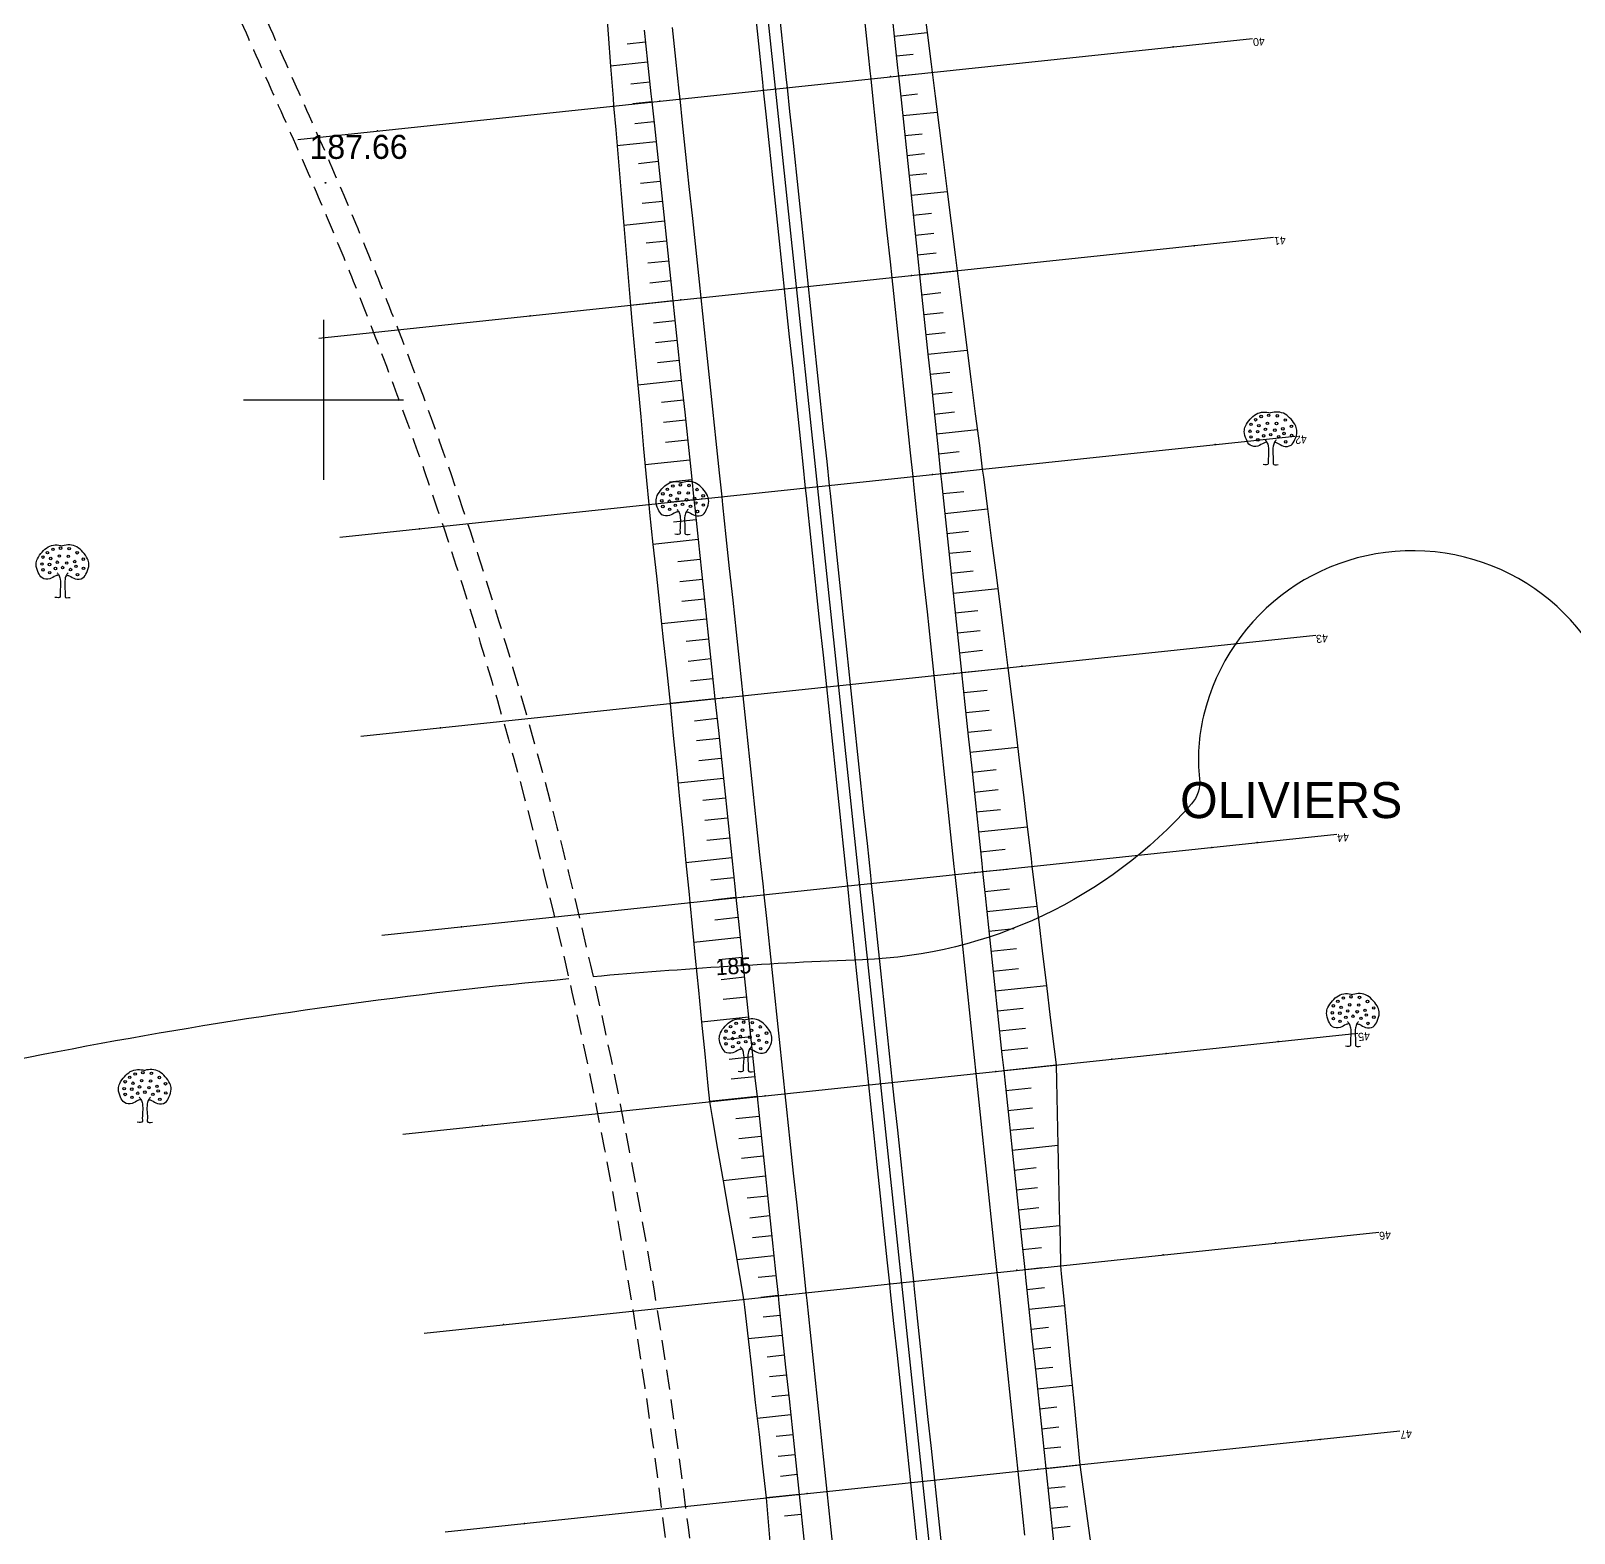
# Model space of a CAD drawing. Extents: x -83928 to -81707, y 15464 to 18601.
# Drawn here: x -83236.6 to -83043.7, y 17458.4 to 17646.1 of the extents above; entities that cross this region are included whole.
import ezdxf
from ezdxf.enums import TextEntityAlignment as Align

# ---------------------------------------------------------------- set-up
doc = ezdxf.new("R2010")
doc.units = 0
doc.header["$MEASUREMENT"] = 0
doc.linetypes.add('INTERROMPU', pattern=[0.75, 0.5, -0.25])
doc.layers.add('ACCE', color=4, linetype='INTERROMPU', lineweight=25)
for name, color, linetype in [('ALT', 7, 'Continuous'), ('ASSIETTE', 3, 'Continuous'), ('AXE_EN_PLAN', 1, 'Continuous'), ('Carroyage 1', 7, 'Continuous'), ('CHAUSSEE_EXT', 5, 'Continuous'), ('CHAUSSEE_INT', 5, 'Continuous'), ('CNiv_1', 1, 'Continuous'), ('CONST', 7, 'Continuous'), ('Cotation CN', 6, 'Continuous'), ('FONDS_DE_FOSSE', 4, 'Continuous'), ('FOSSES', 3, 'Continuous'), ('PLATE-FORME', 6, 'Continuous'), ('POINTS', 3, 'Continuous'), ('POINTS_PROFILS', 1, 'Continuous'), ('PROFILS', 7, 'Continuous'), ('Talus', 5, 'Continuous')]:
    doc.layers.add(name, color=color, linetype=linetype)

# ---------------------------------------------------------------- blocks, each defined once
blk = doc.blocks.new('CotaCNiv')
at = {"invisible_edges": 15}
blk.add_3dface([(-0.5, -0.5), (0.5, -0.5), (0.5, 0.5), (-0.5, 0.5)], dxfattribs=at)
blk.add_3dface([(-0.5, -0.5), (0.5, -0.5), (0.5, 0.5), (-0.5, 0.5)], dxfattribs=at)
blk.add_attdef('ALTCNIV', text='', height=0.4).set_placement((0, 0), align=Align.MIDDLE)

msp = doc.modelspace()

# ---------------------------------------------------------------- linework, layer by layer
at = {"linetype": 'ByBlock', "extrusion": (0.000932032, -0.005533, 0.999984)}
for centre in [(-83084.04, 17596.32, -162.28), (-83083.47, 17596.88, -162.28), (-83083.06, 17596.14, -162.28), (-83082.78, 17597.29, -162.28), (-83081.99, 17596.44, -162.28), (-83081.83, 17597.44, -162.28), (-83080.86, 17596.42, -162.28), (-83080.76, 17597.37, -162.28), (-83079.76, 17596.85, -162.28), (-83084.16, 17595.45, -162.28), (-83084.04, 17594.73, -162.28), (-83083.22, 17595.4, -162.28), (-83083.19, 17594.37, -162.28), (-83082.47, 17594.88, -162.28), (-83082.24, 17595.68, -162.28), (-83081.58, 17595.01, -162.28), (-83081.07, 17595.58, -162.28), (-83080.58, 17594.76, -162.28), (-83080.07, 17595.75, -162.28), (-83079.91, 17595.17, -162.28), (-83078.99, 17596.06, -162.28), (-83078.97, 17594.91, -162.28), (-83079.71, 17594.12, -162.28), (-83156.3, 17588.6, -162.28), (-83155.36, 17588.75, -162.28), (-83154.28, 17588.67, -162.28), (-83157.69, 17586.75, -162.28), (-83157.56, 17587.62, -162.28), (-83156.99, 17588.19, -162.28), (-83156.74, 17586.7, -162.28), (-83156.58, 17587.44, -162.28), (-83155.77, 17586.98, -162.28), (-83155.51, 17587.75, -162.28), (-83154.59, 17586.88, -162.28), (-83154.38, 17587.73, -162.28), (-83153.59, 17587.06, -162.28), (-83153.44, 17586.47, -162.28), (-83153.28, 17588.16, -162.28), (-83152.51, 17587.37, -162.28), (-83157.56, 17586.04, -162.28), (-83156.71, 17585.68, -162.28), (-83156, 17586.19, -162.28), (-83155.1, 17586.32, -162.28), (-83154.1, 17586.06, -162.28), (-83153.23, 17585.42, -162.28), (-83152.49, 17586.22, -162.28), (-83233.78, 17580.69, -162.28), (-83232.83, 17580.84, -162.28), (-83231.76, 17580.77, -162.28), (-83235.16, 17578.85, -162.28), (-83235.03, 17579.72, -162.28), (-83234.47, 17580.28, -162.28), (-83234.21, 17578.8, -162.28), (-83234.06, 17579.54, -162.28), (-83233.24, 17579.08, -162.28), (-83232.98, 17579.85, -162.28), (-83232.06, 17578.98, -162.28), (-83231.86, 17579.82, -162.28), (-83231.06, 17579.16, -162.28), (-83230.76, 17580.26, -162.28), (-83229.99, 17579.46, -162.28), (-83235.03, 17578.13, -162.28), (-83234.19, 17577.77, -162.28), (-83233.47, 17578.29, -162.28), (-83232.57, 17578.41, -162.28), (-83231.58, 17578.16, -162.28), (-83230.91, 17578.57, -162.28), (-83230.71, 17577.52, -162.28), (-83229.96, 17578.31, -162.28), (-83071.55, 17524.77, -162.28), (-83073.75, 17523.64, -162.28), (-83073.19, 17524.2, -162.28), (-83072.78, 17523.46, -162.28), (-83072.5, 17524.61, -162.28), (-83071.96, 17523, -162.28), (-83071.71, 17523.77, -162.28), (-83070.78, 17522.9, -162.28), (-83070.58, 17523.74, -162.28), (-83070.48, 17524.69, -162.28), (-83069.79, 17523.08, -162.28), (-83069.48, 17524.18, -162.28), (-83068.71, 17523.38, -162.28), (-83149.09, 17521.04, -162.28), (-83148.39, 17521.45, -162.28), (-83147.45, 17521.6, -162.28), (-83146.37, 17521.53, -162.28), (-83145.37, 17521.01, -162.28), (-83073.88, 17522.77, -162.28), (-83073.75, 17522.05, -162.28), (-83072.94, 17522.72, -162.28), (-83072.91, 17521.7, -162.28), (-83072.19, 17522.21, -162.28), (-83071.3, 17522.34, -162.28), (-83070.3, 17522.08, -162.28), (-83069.63, 17522.49, -162.28), (-83069.43, 17521.44, -162.28), (-83068.69, 17522.23, -162.28), (-83149.78, 17519.61, -162.28), (-83149.65, 17520.48, -162.28), (-83148.83, 17519.55, -162.28), (-83148.68, 17520.3, -162.28), (-83148.09, 17519.04, -162.28), (-83147.86, 17519.84, -162.28), (-83147.6, 17520.6, -162.28), (-83147.19, 17519.17, -162.28), (-83146.68, 17519.73, -162.28), (-83146.47, 17520.58, -162.28), (-83145.68, 17519.91, -162.28), (-83145.53, 17519.32, -162.28), (-83144.6, 17520.22, -162.28), (-83144.58, 17519.07, -162.28), (-83149.65, 17518.89, -162.28), (-83148.8, 17518.53, -162.28), (-83146.19, 17518.92, -162.28), (-83145.32, 17518.28, -162.28), (-83223.5, 17515.12, -162.28), (-83222.55, 17515.28, -162.28), (-83221.47, 17515.2, -162.28), (-83224.88, 17513.28, -162.28), (-83224.75, 17514.15, -162.28), (-83224.19, 17514.71, -162.28), (-83223.93, 17513.23, -162.28), (-83223.78, 17513.97, -162.28), (-83222.96, 17513.51, -162.28), (-83222.7, 17514.28, -162.28), (-83221.78, 17513.41, -162.28), (-83221.58, 17514.25, -162.28), (-83220.78, 17513.59, -162.28), (-83220.48, 17514.69, -162.28), (-83219.71, 17513.9, -162.28), (-83224.75, 17512.57, -162.28), (-83223.91, 17512.21, -162.28), (-83223.19, 17512.72, -162.28), (-83222.29, 17512.85, -162.28), (-83221.29, 17512.59, -162.28), (-83220.63, 17513, -162.28), (-83220.42, 17511.95, -162.28), (-83219.68, 17512.75, -162.28)]:
    msp.add_circle(centre, 0.156, dxfattribs=at)
at = {"linetype": 'ByBlock'}
for points in [[(-83082.12, 17594.72, 12.51), (-83082.24, 17594.69, 12.51), (-83082.61, 17594.57, 12.51), (-83083.19, 17594.11, 12.51), (-83084.24, 17594.19, 12.51), (-83084.69, 17595.09, 12.51), (-83085, 17595.92, 12.52), (-83084.76, 17596.86, 12.52), (-83084.2, 17597.58, 12.53), (-83083.48, 17598.27, 12.53), (-83082.53, 17598.55, 12.53), (-83081.92, 17598.43, 12.53), (-83081.62, 17598.37, 12.53)], [(-83155.64, 17586.03, 12.53), (-83155.76, 17586, 12.53), (-83156.14, 17585.88, 12.53), (-83156.72, 17585.42, 12.53), (-83157.76, 17585.49, 12.53), (-83158.21, 17586.4, 12.53), (-83158.52, 17587.23, 12.54), (-83158.28, 17588.16, 12.54), (-83157.72, 17588.89, 12.55), (-83157, 17589.58, 12.55), (-83156.05, 17589.86, 12.55), (-83155.44, 17589.74, 12.55), (-83155.14, 17589.68, 12.55)], [(-83233.11, 17578.12, 12.56), (-83233.23, 17578.09, 12.56), (-83233.61, 17577.97, 12.56), (-83234.19, 17577.52, 12.56), (-83235.23, 17577.59, 12.56), (-83235.69, 17578.5, 12.56), (-83235.99, 17579.32, 12.57), (-83235.75, 17580.26, 12.57), (-83235.19, 17580.98, 12.58), (-83234.47, 17581.67, 12.58), (-83233.52, 17581.96, 12.58), (-83232.91, 17581.83, 12.58), (-83232.61, 17581.77, 12.58)], [(-83071.83, 17522.05, 12.1), (-83071.95, 17522.02, 12.1), (-83072.33, 17521.9, 12.1), (-83072.91, 17521.44, 12.09), (-83073.96, 17521.51, 12.1), (-83074.41, 17522.42, 12.1), (-83074.71, 17523.24, 12.11), (-83074.47, 17524.18, 12.11), (-83073.91, 17524.9, 12.11), (-83073.2, 17525.6, 12.12), (-83072.25, 17525.88, 12.12), (-83071.63, 17525.76, 12.12), (-83071.33, 17525.7, 12.12)], [(-83147.73, 17518.88, 12.15), (-83147.85, 17518.85, 12.15), (-83148.23, 17518.73, 12.15), (-83148.81, 17518.27, 12.15), (-83149.85, 17518.35, 12.15), (-83150.3, 17519.25, 12.15), (-83150.61, 17520.08, 12.16), (-83150.37, 17521.02, 12.16), (-83149.81, 17521.74, 12.17), (-83149.09, 17522.43, 12.17), (-83148.14, 17522.71, 12.17), (-83147.53, 17522.59, 12.17), (-83147.23, 17522.53, 12.17)], [(-83222.83, 17512.56, 12.19), (-83222.95, 17512.53, 12.18), (-83223.33, 17512.41, 12.18), (-83223.91, 17511.95, 12.18), (-83224.95, 17512.02, 12.18), (-83225.41, 17512.93, 12.19), (-83225.71, 17513.76, 12.19), (-83225.47, 17514.69, 12.2), (-83224.91, 17515.42, 12.2), (-83224.19, 17516.11, 12.21), (-83223.24, 17516.39, 12.21), (-83222.63, 17516.27, 12.21), (-83222.33, 17516.21, 12.2)]]:
    msp.add_open_spline(points, degree=3, knots=[0.251632, 0.251632, 0.251632, 0.251632, 0.437955, 0.853553, 1.334497, 1.754172, 2.275549, 2.6296, 3.144963, 3.634468, 4.105014, 4.559575, 4.559575, 4.559575, 4.559575], dxfattribs=at)
for points in [[(-83081.12, 17594.72, 12.51), (-83080.99, 17594.69, 12.51), (-83080.62, 17594.57, 12.51), (-83080.04, 17594.11, 12.5), (-83078.99, 17594.19, 12.5), (-83078.54, 17595.09, 12.51), (-83078.24, 17595.92, 12.51), (-83078.47, 17596.86, 12.52), (-83079.04, 17597.58, 12.52), (-83079.75, 17598.27, 12.53), (-83080.7, 17598.55, 12.53), (-83081.32, 17598.43, 12.53), (-83081.62, 17598.37, 12.53)], [(-83154.64, 17586.03, 12.53), (-83154.52, 17586, 12.53), (-83154.14, 17585.88, 12.53), (-83153.56, 17585.42, 12.52), (-83152.51, 17585.49, 12.52), (-83152.06, 17586.4, 12.53), (-83151.76, 17587.23, 12.53), (-83152, 17588.16, 12.54), (-83152.56, 17588.89, 12.54), (-83153.28, 17589.58, 12.55), (-83154.23, 17589.86, 12.55), (-83154.84, 17589.74, 12.55), (-83155.14, 17589.68, 12.55)], [(-83232.11, 17578.12, 12.56), (-83231.99, 17578.09, 12.56), (-83231.61, 17577.97, 12.56), (-83231.03, 17577.52, 12.55), (-83229.99, 17577.59, 12.55), (-83229.54, 17578.5, 12.56), (-83229.23, 17579.32, 12.56), (-83229.47, 17580.26, 12.57), (-83230.03, 17580.98, 12.57), (-83230.75, 17581.67, 12.57), (-83231.7, 17581.96, 12.58), (-83232.31, 17581.83, 12.58), (-83232.61, 17581.77, 12.58)], [(-83070.83, 17522.05, 12.1), (-83070.71, 17522.02, 12.1), (-83070.33, 17521.9, 12.09), (-83069.76, 17521.44, 12.09), (-83068.71, 17521.51, 12.09), (-83068.26, 17522.42, 12.1), (-83067.95, 17523.24, 12.1), (-83068.19, 17524.18, 12.11), (-83068.75, 17524.9, 12.11), (-83069.47, 17525.6, 12.11), (-83070.42, 17525.88, 12.12), (-83071.03, 17525.76, 12.12), (-83071.33, 17525.7, 12.12)], [(-83146.73, 17518.88, 12.15), (-83146.61, 17518.85, 12.15), (-83146.23, 17518.73, 12.15), (-83145.65, 17518.27, 12.14), (-83144.61, 17518.35, 12.14), (-83144.15, 17519.25, 12.15), (-83143.85, 17520.08, 12.15), (-83144.09, 17521.02, 12.16), (-83144.65, 17521.74, 12.16), (-83145.37, 17522.43, 12.17), (-83146.32, 17522.72, 12.17), (-83146.93, 17522.59, 12.17), (-83147.23, 17522.53, 12.17)], [(-83221.83, 17512.56, 12.18), (-83221.71, 17512.53, 12.18), (-83221.33, 17512.41, 12.18), (-83220.75, 17511.95, 12.18), (-83219.71, 17512.02, 12.18), (-83219.26, 17512.93, 12.18), (-83218.95, 17513.76, 12.19), (-83219.19, 17514.69, 12.19), (-83219.75, 17515.42, 12.2), (-83220.47, 17516.11, 12.2), (-83221.42, 17516.39, 12.2), (-83222.03, 17516.27, 12.2), (-83222.33, 17516.21, 12.2)]]:
    msp.add_open_spline(points, degree=3, knots=[0.251632, 0.251632, 0.251632, 0.251632, 0.437955, 0.853553, 1.334497, 1.754172, 2.275549, 2.6296, 3.144963, 3.634468, 4.105014, 4.559575, 4.559575, 4.559575, 4.559575])
for points in [[(-83082.29, 17595, 12.51), (-83082.09, 17594.72, 12.51), (-83081.91, 17594.21, 12.51), (-83081.91, 17592.14, 12.49), (-83081.91, 17592.01, 12.49), (-83082.55, 17591.91, 12.49)], [(-83080.91, 17595, 12.51), (-83081.12, 17594.72, 12.51), (-83081.3, 17594.21, 12.5), (-83081.3, 17592.14, 12.49), (-83081.3, 17592.01, 12.49), (-83080.66, 17591.91, 12.49)], [(-83155.82, 17586.31, 12.53), (-83155.61, 17586.03, 12.53), (-83155.43, 17585.51, 12.53), (-83155.43, 17583.44, 12.51), (-83155.43, 17583.31, 12.51), (-83156.07, 17583.21, 12.51)], [(-83154.43, 17586.31, 12.53), (-83154.64, 17586.03, 12.53), (-83154.82, 17585.51, 12.53), (-83154.82, 17583.44, 12.51), (-83154.82, 17583.31, 12.51), (-83154.18, 17583.21, 12.51)], [(-83233.29, 17578.4, 12.56), (-83233.09, 17578.12, 12.56), (-83232.91, 17577.61, 12.55), (-83232.91, 17575.54, 12.54), (-83232.91, 17575.41, 12.54), (-83233.55, 17575.31, 12.54)], [(-83231.91, 17578.4, 12.56), (-83232.11, 17578.12, 12.56), (-83232.29, 17577.61, 12.55), (-83232.29, 17575.54, 12.54), (-83232.29, 17575.41, 12.54), (-83231.65, 17575.31, 12.54)], [(-83072.01, 17522.33, 12.1), (-83071.81, 17522.05, 12.1), (-83071.63, 17521.53, 12.09), (-83071.63, 17519.46, 12.08), (-83071.63, 17519.33, 12.08), (-83072.27, 17519.23, 12.08)], [(-83070.63, 17522.33, 12.1), (-83070.83, 17522.05, 12.1), (-83071.01, 17521.53, 12.09), (-83071.01, 17519.46, 12.08), (-83071.01, 17519.33, 12.08), (-83070.37, 17519.23, 12.08)], [(-83147.91, 17519.16, 12.15), (-83147.7, 17518.88, 12.15), (-83147.52, 17518.37, 12.15), (-83147.52, 17516.3, 12.14), (-83147.52, 17516.17, 12.13), (-83148.16, 17516.07, 12.13)], [(-83146.52, 17519.16, 12.15), (-83146.73, 17518.88, 12.15), (-83146.91, 17518.37, 12.15), (-83146.91, 17516.3, 12.13), (-83146.91, 17516.17, 12.13), (-83146.27, 17516.07, 12.13)], [(-83223.01, 17512.84, 12.19), (-83222.81, 17512.56, 12.19), (-83222.63, 17512.04, 12.18), (-83222.63, 17509.97, 12.17), (-83222.63, 17509.84, 12.17), (-83223.27, 17509.74, 12.17)], [(-83221.63, 17512.84, 12.19), (-83221.83, 17512.56, 12.18), (-83222.01, 17512.04, 12.18), (-83222.01, 17509.97, 12.17), (-83222.01, 17509.84, 12.17), (-83221.37, 17509.74, 12.17)]]:
    msp.add_spline(points, degree=3, dxfattribs=at)
at = {"layer": 'ACCE', "linetype": 'INTERROMPU', "ltscale": 5}
for points, knots in [([(-83233.9, 17733.51, 206.77), (-83233.53, 17729.41, 206.72), (-83233.17, 17725.3, 206.67), (-83232.41, 17718.6, 206.58), (-83232.07, 17716.01, 206.55), (-83230.88, 17708.25, 206.45), (-83229.84, 17703.13, 206.39), (-83227.33, 17692.98, 206.26), (-83225.87, 17687.95, 206.19), (-83221.02, 17673, 206), (-83217.15, 17663.22, 205.87), (-83211.43, 17649.82, 205.69), (-83209.78, 17646.08, 205.64), (-83206.47, 17638.64, 205.54), (-83204.81, 17634.94, 205.49), (-83201.81, 17628.12, 205.4), (-83200.47, 17625, 205.36), (-83197.85, 17618.75, 205.27), (-83196.57, 17615.62, 205.23), (-83192.84, 17606.19, 205.11), (-83190.48, 17599.88, 205.02), (-83183.75, 17580.86, 204.77), (-83179.76, 17568.07, 204.61), (-83169.1, 17529.37, 204.11), (-83163.76, 17503.13, 203.77), (-83148.64, 17400.87, 202.5), (-83148.84, 17322.19, 201.55), (-83152.38, 17235.24, 200.51), (-83152.66, 17228.63, 200.44), (-83153.58, 17208.79, 200.2), (-83154.25, 17195.52, 200.04), (-83155.29, 17175.82, 199.81), (-83155.63, 17169.43, 199.73), (-83156.66, 17150.22, 199.5), (-83157.36, 17137.39, 199.35), (-83158.18, 17121.77, 199.17), (-83158.33, 17119.02, 199.13), (-83158.61, 17113.51, 199.07), (-83158.75, 17110.75, 199.04), (-83159.05, 17102.49, 198.94), (-83159.1, 17097.01, 198.87), (-83158.57, 17088.78, 198.77), (-83158.27, 17085.94, 198.74), (-83157.47, 17081.04, 198.67), (-83157.03, 17078.95, 198.65), (-83155.97, 17074.95, 198.6), (-83155.36, 17073.03, 198.57), (-83154.14, 17069.86, 198.53), (-83153.59, 17068.57, 198.51), (-83151.64, 17064.57, 198.46), (-83150.05, 17061.95, 198.42), (-83146.67, 17056.82, 198.35), (-83144.87, 17054.32, 198.31), (-83142.25, 17050.57, 198.26), (-83141.39, 17049.34, 198.24), (-83139.73, 17046.84, 198.21), (-83138.91, 17045.58, 198.19), (-83136.52, 17041.77, 198.14), (-83135, 17039.19, 198.1), (-83130.64, 17031.34, 197.99), (-83128.03, 17025.96, 197.92), (-83123.34, 17014.78, 197.77), (-83121.29, 17008.97, 197.69), (-83119.3, 17002.05, 197.6), (-83119.01, 17001.03, 197.59), (-83118.74, 17000, 197.58)], [0, 0, 0, 0, 12.327592, 12.327592, 20.115185, 20.115185, 35.690369, 35.690369, 51.265554, 51.265554, 82.415924, 82.415924, 94.599801, 94.599801, 106.783679, 106.783679, 117.042177, 117.042177, 127.300676, 127.300676, 147.817673, 147.817673, 188.851667, 188.851667, 270.919656, 270.919656, 504.266791, 504.266791, 523.408174, 523.408174, 561.690939, 561.690939, 580.062827, 580.062827, 616.806602, 616.806602, 624.666597, 624.666597, 632.526593, 632.526593, 648.246583, 648.246583, 656.641025, 656.641025, 663.01911, 663.01911, 669.054099, 669.054099, 673.230966, 673.230966, 682.320154, 682.320154, 691.409342, 691.409342, 695.886005, 695.886005, 700.362668, 700.362668, 709.315994, 709.315994, 727.222646, 727.222646, 745.789014, 745.789014, 749.014873, 749.014873, 749.014873, 749.014873]), ([(-83230.54, 17729.67, 206.71), (-83230.29, 17726.91, 206.68), (-83230.02, 17724.15, 206.64), (-83229.41, 17718.85, 206.58), (-83229.08, 17716.29, 206.55), (-83227.91, 17708.67, 206.45), (-83226.87, 17703.63, 206.39), (-83224.39, 17693.62, 206.26), (-83222.95, 17688.65, 206.19), (-83218.13, 17673.86, 206), (-83214.29, 17664.14, 205.87), (-83208.5, 17650.61, 205.69), (-83206.78, 17646.7, 205.64), (-83203.3, 17638.89, 205.53), (-83201.55, 17634.99, 205.48), (-83198.23, 17627.41, 205.38), (-83196.66, 17623.72, 205.33), (-83193.62, 17616.31, 205.23), (-83192.14, 17612.6, 205.18), (-83187.83, 17601.44, 205.03), (-83185.14, 17593.96, 204.93), (-83177.56, 17571.4, 204.64), (-83173.16, 17556.21, 204.44), (-83161.76, 17510.2, 203.85), (-83156.52, 17478.97, 203.46), (-83144.4, 17368.35, 202.09), (-83146.72, 17286.54, 201.11), (-83151.16, 17197.42, 200.06), (-83151.46, 17191.54, 199.99), (-83152.38, 17173.88, 199.78), (-83153.02, 17162.08, 199.64), (-83153.87, 17146.3, 199.45), (-83154.09, 17142.32, 199.4), (-83154.54, 17133.9, 199.3), (-83154.78, 17129.45, 199.25), (-83155.15, 17122.38, 199.16), (-83155.28, 17119.77, 199.13), (-83155.69, 17111.93, 199.04), (-83155.95, 17106.72, 198.98), (-83156.05, 17095.5, 198.84), (-83155.8, 17089.54, 198.77), (-83154.41, 17080.86, 198.66), (-83153.74, 17077.94, 198.63), (-83152.23, 17073.17, 198.56), (-83151.51, 17071.28, 198.54), (-83150.07, 17068.15, 198.5), (-83149.41, 17066.89, 198.48), (-83147.99, 17064.39, 198.44), (-83147.23, 17063.15, 198.43), (-83144.83, 17059.44, 198.37), (-83143.09, 17056.99, 198.34), (-83140.39, 17053.16, 198.29), (-83139.44, 17051.79, 198.27), (-83137.58, 17049.04, 198.23), (-83136.68, 17047.65, 198.21), (-83134.02, 17043.44, 198.15), (-83132.33, 17040.58, 198.11), (-83127.53, 17031.89, 197.99), (-83124.69, 17025.91, 197.91), (-83120.19, 17014.81, 197.76), (-83118.42, 17009.73, 197.69), (-83116.46, 17003.06, 197.61), (-83116.04, 17001.53, 197.59), (-83115.64, 17000, 197.57)], [4.124484, 4.124484, 4.124484, 4.124484, 12.445479, 12.445479, 20.246294, 20.246294, 35.847925, 35.847925, 51.449556, 51.449556, 82.652817, 82.652817, 95.459944, 95.459944, 108.26707, 108.26707, 120.324294, 120.324294, 132.381518, 132.381518, 156.495965, 156.495965, 204.72486, 204.72486, 301.18265, 301.18265, 541.306805, 541.306805, 558.239841, 558.239841, 592.105912, 592.105912, 603.477058, 603.477058, 616.212297, 616.212297, 623.674417, 623.674417, 638.598656, 638.598656, 656.415944, 656.415944, 665.823083, 665.823083, 672.282671, 672.282671, 676.771569, 676.771569, 681.260468, 681.260468, 690.238265, 690.238265, 695.10295, 695.10295, 699.967635, 699.967635, 709.697004, 709.697004, 729.155744, 729.155744, 745.094776, 745.094776, 749.806585, 749.806585, 749.806585, 749.806585])]:
    msp.add_open_spline(points, degree=3, knots=knots, dxfattribs=at)
at = {"layer": 'ASSIETTE'}
for points in [[(-83164.72, 17649.69), (-83164.42, 17645.7), (-83164.11, 17641.71), (-83163.8, 17637.72), (-83163.73, 17636.73), (-83163.47, 17633.74), (-83163.14, 17629.75), (-83162.8, 17625.76), (-83162.47, 17621.78), (-83162.13, 17617.79), (-83161.79, 17613.8), (-83161.63, 17611.81), (-83161.44, 17609.82), (-83161.08, 17605.83), (-83160.71, 17601.85), (-83160.35, 17597.87), (-83159.98, 17593.88), (-83159.62, 17589.9), (-83159.34, 17586.91), (-83159.24, 17585.92), (-83158.81, 17581.94), (-83158.38, 17577.96), (-83157.95, 17573.99), (-83157.52, 17570.01), (-83157.1, 17566.03), (-83156.67, 17562.05), (-83156.27, 17558.07), (-83155.88, 17554.09), (-83155.49, 17550.11), (-83155.09, 17546.13), (-83154.7, 17542.15), (-83154.3, 17538.17), (-83154.2, 17537.18), (-83153.91, 17534.19), (-83153.52, 17530.21), (-83153.13, 17526.23), (-83152.73, 17522.25), (-83152.34, 17518.27), (-83151.95, 17514.29), (-83151.75, 17512.3), (-83151.41, 17510.32), (-83150.73, 17506.37), (-83150.05, 17502.42), (-83149.37, 17498.47), (-83148.68, 17494.52), (-83148, 17490.57), (-83147.49, 17487.61), (-83147.38, 17486.61), (-83146.92, 17482.64), (-83146.47, 17478.66), (-83146.02, 17474.69), (-83145.56, 17470.72), (-83145.11, 17466.74), (-83144.65, 17462.77), (-83144.33, 17458.78), (-83144.01, 17454.79)], [(-83125.04, 17649.87), (-83124.55, 17645.9), (-83124.05, 17641.93), (-83123.93, 17640.93), (-83123.55, 17637.96), (-83123.05, 17633.99), (-83122.55, 17630.02), (-83122.05, 17626.05), (-83121.54, 17622.08), (-83121.04, 17618.11), (-83120.79, 17616.13), (-83120.54, 17614.14), (-83120.04, 17610.17), (-83119.53, 17606.2), (-83119.03, 17602.24), (-83118.53, 17598.27), (-83118.02, 17594.3), (-83117.65, 17591.32), (-83117.52, 17590.33), (-83117.01, 17586.36), (-83116.49, 17582.39), (-83115.98, 17578.42), (-83115.47, 17574.46), (-83114.96, 17570.49), (-83114.44, 17566.52), (-83113.96, 17562.55), (-83113.48, 17558.58), (-83113, 17554.61), (-83112.52, 17550.63), (-83112.04, 17546.66), (-83111.56, 17542.69), (-83111.44, 17541.7), (-83111.08, 17538.72), (-83110.59, 17534.75), (-83110.11, 17530.78), (-83109.63, 17526.81), (-83109.15, 17522.83), (-83108.67, 17518.86), (-83108.43, 17516.88), (-83108.38, 17514.87), (-83108.29, 17510.86), (-83108.21, 17506.84), (-83108.12, 17502.83), (-83108.03, 17498.82), (-83107.94, 17494.81), (-83107.88, 17491.8), (-83107.78, 17490.8), (-83107.39, 17486.82), (-83107, 17482.84), (-83106.62, 17478.86), (-83106.23, 17474.88), (-83105.84, 17470.89), (-83105.46, 17466.91), (-83104.91, 17462.95), (-83104.36, 17458.98), (-83103.82, 17455.02)]]:
    msp.add_lwpolyline(points, dxfattribs=at)
at = {"layer": 'AXE_EN_PLAN'}
msp.add_lwpolyline([(-83145.8, 17660.26), (-83122.05, 17435.64)], dxfattribs=at)
at = {"layer": 'Carroyage 1'}
for p, q in [((-83200, 17610), (-83200, 17590)), ((-83210, 17600), (-83190, 17600))]:
    msp.add_line(p, q, dxfattribs=at)
at = {"layer": 'CHAUSSEE_EXT'}
for points in [[(-83132.55, 17649.07), (-83132.13, 17645.1), (-83131.71, 17641.12), (-83131.6, 17640.12), (-83131.29, 17637.14), (-83130.87, 17633.16), (-83130.45, 17629.18), (-83130.03, 17625.21), (-83129.61, 17621.23), (-83129.18, 17617.25), (-83128.97, 17615.26), (-83128.76, 17613.27), (-83128.34, 17609.3), (-83127.92, 17605.32), (-83127.5, 17601.34), (-83127.08, 17597.36), (-83126.66, 17593.38), (-83126.35, 17590.4), (-83126.24, 17589.41), (-83125.82, 17585.43), (-83125.4, 17581.45), (-83124.98, 17577.47), (-83124.56, 17573.49), (-83124.14, 17569.52), (-83123.72, 17565.54), (-83123.3, 17561.56), (-83122.88, 17557.58), (-83122.46, 17553.61), (-83122.03, 17549.63), (-83121.61, 17545.65), (-83121.19, 17541.67), (-83121.09, 17540.68), (-83120.77, 17537.69), (-83120.35, 17533.72), (-83119.93, 17529.74), (-83119.51, 17525.76), (-83119.09, 17521.78), (-83118.67, 17517.81), (-83118.46, 17515.82), (-83118.25, 17513.83), (-83117.83, 17509.85), (-83117.41, 17505.87), (-83116.99, 17501.89), (-83116.57, 17497.92), (-83116.15, 17493.94), (-83115.83, 17490.95), (-83115.73, 17489.96), (-83115.3, 17485.98), (-83114.88, 17482), (-83114.46, 17478.03), (-83114.04, 17474.05), (-83113.62, 17470.07), (-83113.2, 17466.09), (-83112.78, 17462.12), (-83112.36, 17458.14)], [(-83156.42, 17646.55), (-83156, 17642.57), (-83155.58, 17638.59), (-83155.47, 17637.6), (-83155.15, 17634.62), (-83154.73, 17630.64), (-83154.31, 17626.66), (-83153.89, 17622.68), (-83153.47, 17618.7), (-83153.05, 17614.73), (-83152.84, 17612.74), (-83152.63, 17610.75), (-83152.21, 17606.77), (-83151.79, 17602.79), (-83151.37, 17598.82), (-83150.95, 17594.84), (-83150.53, 17590.86), (-83150.21, 17587.88), (-83150.11, 17586.88), (-83149.69, 17582.9), (-83149.27, 17578.93), (-83148.85, 17574.95), (-83148.43, 17570.97), (-83148, 17566.99), (-83147.58, 17563.02), (-83147.16, 17559.04), (-83146.74, 17555.06), (-83146.32, 17551.08), (-83145.9, 17547.1), (-83145.48, 17543.13), (-83145.06, 17539.15), (-83144.96, 17538.15), (-83144.64, 17535.17), (-83144.22, 17531.19), (-83143.8, 17527.21), (-83143.38, 17523.24), (-83142.96, 17519.26), (-83142.54, 17515.28), (-83142.33, 17513.29), (-83142.12, 17511.3), (-83141.7, 17507.33), (-83141.27, 17503.35), (-83140.85, 17499.37), (-83140.43, 17495.39), (-83140.01, 17491.41), (-83139.7, 17488.43), (-83139.59, 17487.44), (-83139.17, 17483.46), (-83138.75, 17479.48), (-83138.33, 17475.5), (-83137.91, 17471.53), (-83137.49, 17467.55), (-83137.07, 17463.57), (-83136.65, 17459.59), (-83136.23, 17455.61)]]:
    msp.add_lwpolyline(points, dxfattribs=at)
at = {"layer": 'CHAUSSEE_INT'}
for points in [[(-83145.97, 17647.65), (-83145.55, 17643.68), (-83145.13, 17639.7), (-83145.03, 17638.7), (-83144.71, 17635.72), (-83144.29, 17631.74), (-83143.87, 17627.76), (-83143.45, 17623.79), (-83143.03, 17619.81), (-83142.61, 17615.83), (-83142.4, 17613.84), (-83142.19, 17611.85), (-83141.77, 17607.88), (-83141.35, 17603.9), (-83140.93, 17599.92), (-83140.51, 17595.94), (-83140.09, 17591.96), (-83139.77, 17588.98), (-83139.67, 17587.99), (-83139.25, 17584.01), (-83138.82, 17580.03), (-83138.4, 17576.05), (-83137.98, 17572.08), (-83137.56, 17568.1), (-83137.14, 17564.12), (-83136.72, 17560.14), (-83136.3, 17556.16), (-83135.88, 17552.19), (-83135.46, 17548.21), (-83135.04, 17544.23), (-83134.62, 17540.25), (-83134.51, 17539.26), (-83134.2, 17536.27), (-83133.78, 17532.3), (-83133.36, 17528.32), (-83132.94, 17524.34), (-83132.52, 17520.36), (-83132.09, 17516.39), (-83131.88, 17514.4), (-83131.67, 17512.41), (-83131.25, 17508.43), (-83130.83, 17504.45), (-83130.41, 17500.47), (-83129.99, 17496.5), (-83129.57, 17492.52), (-83129.26, 17489.54), (-83129.15, 17488.54), (-83128.73, 17484.56), (-83128.31, 17480.59), (-83127.89, 17476.61), (-83127.47, 17472.63), (-83127.05, 17468.65), (-83126.63, 17464.67), (-83126.21, 17460.7), (-83125.79, 17456.72)], [(-83142.99, 17647.97), (-83142.57, 17643.99), (-83142.15, 17640.01), (-83142.05, 17639.02), (-83141.73, 17636.04), (-83141.31, 17632.06), (-83140.89, 17628.08), (-83140.47, 17624.1), (-83140.05, 17620.12), (-83139.63, 17616.15), (-83139.42, 17614.16), (-83139.21, 17612.17), (-83138.79, 17608.19), (-83138.36, 17604.21), (-83137.94, 17600.24), (-83137.52, 17596.26), (-83137.1, 17592.28), (-83136.79, 17589.3), (-83136.68, 17588.3), (-83136.26, 17584.32), (-83135.84, 17580.35), (-83135.42, 17576.37), (-83135, 17572.39), (-83134.58, 17568.41), (-83134.16, 17564.43), (-83133.74, 17560.46), (-83133.32, 17556.48), (-83132.9, 17552.5), (-83132.48, 17548.52), (-83132.06, 17544.55), (-83131.64, 17540.57), (-83131.53, 17539.57), (-83131.21, 17536.59), (-83130.79, 17532.61), (-83130.37, 17528.63), (-83129.95, 17524.66), (-83129.53, 17520.68), (-83129.11, 17516.7), (-83128.9, 17514.71), (-83128.69, 17512.72), (-83128.27, 17508.75), (-83127.85, 17504.77), (-83127.43, 17500.79), (-83127.01, 17496.81), (-83126.59, 17492.83), (-83126.27, 17489.85), (-83126.17, 17488.86), (-83125.75, 17484.88), (-83125.33, 17480.9), (-83124.91, 17476.92), (-83124.48, 17472.94), (-83124.06, 17468.97), (-83123.64, 17464.99), (-83123.22, 17461.01), (-83122.8, 17457.03)]]:
    msp.add_lwpolyline(points, dxfattribs=at)
at = {"layer": 'CNiv_1', "elevation": 185}
for points in [[(-82982.81, 17551.13, -0.000775), (-82982.85, 17550.96, -0.018952), (-82984, 17547, -0.841014), (-83037.03, 17554.93, 0.879083), (-83090, 17560.5, 0.085199), (-83090.5, 17552.64, -0.210725), (-83091.5, 17549.5, -0.205047), (-83132.62, 17530.03, 0.01265), (-83166.29, 17527.9)], [(-83169.31, 17527.63, 0.044303), (-83285.33, 17506.33, 0.002065), (-83326.25, 17494.82, 0.014558), (-83332, 17493, 0.346318), (-83340.62, 17479.47, -0.410778), (-83349.5, 17468.5, -0.098954), (-83360.59, 17469.46, -0.097114), (-83370.67, 17474.67, -0.034966), (-83376.39, 17479.9, 0.037505), (-83381.75, 17484.75, 0.082405), (-83395.33, 17492.1, -0.074314), (-83410.5, 17500, -0.169), (-83417.35, 17509.85, 0.179844), (-83424, 17519, 0.315693), (-83433.36, 17518.76, -0.406207), (-83441, 17519.8, -0.054237), (-83444.1, 17524.79, -0.019423), (-83450.6, 17539.8, -0.023646), (-83455.84, 17555.49, -0.036463), (-83458, 17566)]]:
    msp.add_lwpolyline(points, format="xyb", dxfattribs=at)
at = {"layer": 'FONDS_DE_FOSSE'}
for points in [[(-83164.72, 17649.69), (-83164.42, 17645.7), (-83164.11, 17641.71), (-83163.8, 17637.72), (-83163.73, 17636.73), (-83163.47, 17633.74), (-83163.14, 17629.75), (-83162.8, 17625.76), (-83162.47, 17621.78), (-83162.13, 17617.79), (-83161.79, 17613.8), (-83161.63, 17611.81), (-83161.44, 17609.82), (-83161.08, 17605.83), (-83160.71, 17601.85), (-83160.35, 17597.87), (-83159.98, 17593.88), (-83159.62, 17589.9), (-83159.34, 17586.91), (-83159.24, 17585.92), (-83158.81, 17581.94), (-83158.38, 17577.96), (-83157.95, 17573.99), (-83157.52, 17570.01), (-83157.1, 17566.03), (-83156.67, 17562.05), (-83156.27, 17558.07), (-83155.88, 17554.09), (-83155.49, 17550.11), (-83155.09, 17546.13), (-83154.7, 17542.15), (-83154.3, 17538.17), (-83154.2, 17537.18), (-83153.91, 17534.19), (-83153.52, 17530.21), (-83153.13, 17526.23), (-83152.73, 17522.25), (-83152.34, 17518.27), (-83151.95, 17514.29), (-83151.75, 17512.3), (-83151.41, 17510.32), (-83150.73, 17506.37), (-83150.05, 17502.42), (-83149.37, 17498.47), (-83148.68, 17494.52), (-83148, 17490.57), (-83147.49, 17487.61), (-83147.38, 17486.61), (-83146.92, 17482.64), (-83146.47, 17478.66), (-83146.02, 17474.69), (-83145.56, 17470.72), (-83145.11, 17466.74), (-83144.65, 17462.77), (-83144.33, 17458.78), (-83144.01, 17454.79)], [(-83125.04, 17649.87), (-83124.55, 17645.9), (-83124.05, 17641.93), (-83123.93, 17640.93), (-83123.55, 17637.96), (-83123.05, 17633.99), (-83122.55, 17630.02), (-83122.05, 17626.05), (-83121.54, 17622.08), (-83121.04, 17618.11), (-83120.79, 17616.13), (-83120.54, 17614.14), (-83120.04, 17610.17), (-83119.53, 17606.2), (-83119.03, 17602.24), (-83118.53, 17598.27), (-83118.02, 17594.3), (-83117.65, 17591.32), (-83117.52, 17590.33), (-83117.01, 17586.36), (-83116.49, 17582.39), (-83115.98, 17578.42), (-83115.47, 17574.46), (-83114.96, 17570.49), (-83114.44, 17566.52), (-83113.96, 17562.55), (-83113.48, 17558.58), (-83113, 17554.61), (-83112.52, 17550.63), (-83112.04, 17546.66), (-83111.56, 17542.69), (-83111.44, 17541.7), (-83111.08, 17538.72), (-83110.59, 17534.75), (-83110.11, 17530.78), (-83109.63, 17526.81), (-83109.15, 17522.83), (-83108.67, 17518.86), (-83108.43, 17516.88), (-83108.38, 17514.87), (-83108.29, 17510.86), (-83108.21, 17506.84), (-83108.12, 17502.83), (-83108.03, 17498.82), (-83107.94, 17494.81), (-83107.88, 17491.8), (-83107.78, 17490.8), (-83107.39, 17486.82), (-83107, 17482.84), (-83106.62, 17478.86), (-83106.23, 17474.88), (-83105.84, 17470.89), (-83105.46, 17466.91), (-83104.91, 17462.95), (-83104.36, 17458.98), (-83103.82, 17455.02)]]:
    msp.add_lwpolyline(points, dxfattribs=at)
at = {"layer": 'FOSSES'}
for points in [[(-83164.72, 17649.69), (-83164.42, 17645.7), (-83164.11, 17641.71), (-83163.8, 17637.72), (-83163.73, 17636.73), (-83163.47, 17633.74), (-83163.14, 17629.75), (-83162.8, 17625.76), (-83162.47, 17621.78), (-83162.13, 17617.79), (-83161.79, 17613.8), (-83161.63, 17611.81), (-83161.44, 17609.82), (-83161.08, 17605.83), (-83160.71, 17601.85), (-83160.35, 17597.87), (-83159.98, 17593.88), (-83159.62, 17589.9), (-83159.34, 17586.91), (-83159.24, 17585.92), (-83158.81, 17581.94), (-83158.38, 17577.96), (-83157.95, 17573.99), (-83157.52, 17570.01), (-83157.1, 17566.03), (-83156.67, 17562.05), (-83156.27, 17558.07), (-83155.88, 17554.09), (-83155.49, 17550.11), (-83155.09, 17546.13), (-83154.7, 17542.15), (-83154.3, 17538.17), (-83154.2, 17537.18), (-83153.91, 17534.19), (-83153.52, 17530.21), (-83153.13, 17526.23), (-83152.73, 17522.25), (-83152.34, 17518.27), (-83151.95, 17514.29), (-83151.75, 17512.3), (-83151.41, 17510.32), (-83150.73, 17506.37), (-83150.05, 17502.42), (-83149.37, 17498.47), (-83148.68, 17494.52), (-83148, 17490.57), (-83147.49, 17487.61), (-83147.38, 17486.61), (-83146.92, 17482.64), (-83146.47, 17478.66), (-83146.02, 17474.69), (-83145.56, 17470.72), (-83145.11, 17466.74), (-83144.65, 17462.77), (-83144.33, 17458.78), (-83144.01, 17454.79)], [(-83125.04, 17649.87), (-83124.55, 17645.9), (-83124.05, 17641.93), (-83123.93, 17640.93), (-83123.55, 17637.96), (-83123.05, 17633.99), (-83122.55, 17630.02), (-83122.05, 17626.05), (-83121.54, 17622.08), (-83121.04, 17618.11), (-83120.79, 17616.13), (-83120.54, 17614.14), (-83120.04, 17610.17), (-83119.53, 17606.2), (-83119.03, 17602.24), (-83118.53, 17598.27), (-83118.02, 17594.3), (-83117.65, 17591.32), (-83117.52, 17590.33), (-83117.01, 17586.36), (-83116.49, 17582.39), (-83115.98, 17578.42), (-83115.47, 17574.46), (-83114.96, 17570.49), (-83114.44, 17566.52), (-83113.96, 17562.55), (-83113.48, 17558.58), (-83113, 17554.61), (-83112.52, 17550.63), (-83112.04, 17546.66), (-83111.56, 17542.69), (-83111.44, 17541.7), (-83111.08, 17538.72), (-83110.59, 17534.75), (-83110.11, 17530.78), (-83109.63, 17526.81), (-83109.15, 17522.83), (-83108.67, 17518.86), (-83108.43, 17516.88), (-83108.38, 17514.87), (-83108.29, 17510.86), (-83108.21, 17506.84), (-83108.12, 17502.83), (-83108.03, 17498.82), (-83107.94, 17494.81), (-83107.88, 17491.8), (-83107.78, 17490.8), (-83107.39, 17486.82), (-83107, 17482.84), (-83106.62, 17478.86), (-83106.23, 17474.88), (-83105.84, 17470.89), (-83105.46, 17466.91), (-83104.91, 17462.95), (-83104.36, 17458.98), (-83103.82, 17455.02)]]:
    msp.add_lwpolyline(points, dxfattribs=at)
at = {"layer": 'PLATE-FORME'}
for points in [[(-83129.07, 17649.44), (-83128.65, 17645.46), (-83128.23, 17641.49), (-83128.12, 17640.49), (-83127.81, 17637.51), (-83127.39, 17633.53), (-83126.97, 17629.55), (-83126.55, 17625.57), (-83126.12, 17621.6), (-83125.7, 17617.62), (-83125.49, 17615.63), (-83125.28, 17613.64), (-83124.86, 17609.66), (-83124.44, 17605.69), (-83124.02, 17601.71), (-83123.6, 17597.73), (-83123.18, 17593.75), (-83122.87, 17590.77), (-83122.76, 17589.77), (-83122.34, 17585.8), (-83121.92, 17581.82), (-83121.5, 17577.84), (-83121.08, 17573.86), (-83120.66, 17569.88), (-83120.24, 17565.91), (-83119.82, 17561.93), (-83119.4, 17557.95), (-83118.97, 17553.97), (-83118.55, 17550), (-83118.13, 17546.02), (-83117.71, 17542.04), (-83117.61, 17541.05), (-83117.29, 17538.06), (-83116.87, 17534.08), (-83116.45, 17530.11), (-83116.03, 17526.13), (-83115.61, 17522.15), (-83115.19, 17518.17), (-83114.98, 17516.18), (-83114.77, 17514.2), (-83114.35, 17510.22), (-83113.93, 17506.24), (-83113.51, 17502.26), (-83113.09, 17498.28), (-83112.67, 17494.31), (-83112.35, 17491.32), (-83112.24, 17490.33), (-83111.82, 17486.35), (-83111.4, 17482.37), (-83110.98, 17478.39), (-83110.56, 17474.42), (-83110.14, 17470.44), (-83109.72, 17466.46), (-83109.3, 17462.48), (-83108.88, 17458.51), (-83108.46, 17454.53)], [(-83159.9, 17646.18), (-83159.48, 17642.2), (-83159.06, 17638.23), (-83158.95, 17637.23), (-83158.64, 17634.25), (-83158.21, 17630.27), (-83157.79, 17626.29), (-83157.37, 17622.31), (-83156.95, 17618.34), (-83156.53, 17614.36), (-83156.32, 17612.37), (-83156.11, 17610.38), (-83155.69, 17606.4), (-83155.27, 17602.43), (-83154.85, 17598.45), (-83154.43, 17594.47), (-83154.01, 17590.49), (-83153.69, 17587.51), (-83153.59, 17586.51), (-83153.17, 17582.54), (-83152.75, 17578.56), (-83152.33, 17574.58), (-83151.91, 17570.6), (-83151.49, 17566.63), (-83151.06, 17562.65), (-83150.64, 17558.67), (-83150.22, 17554.69), (-83149.8, 17550.71), (-83149.38, 17546.74), (-83148.96, 17542.76), (-83148.54, 17538.78), (-83148.44, 17537.79), (-83148.12, 17534.8), (-83147.7, 17530.82), (-83147.28, 17526.85), (-83146.86, 17522.87), (-83146.44, 17518.89), (-83146.02, 17514.91), (-83145.81, 17512.92), (-83145.6, 17510.94), (-83145.18, 17506.96), (-83144.76, 17502.98), (-83144.33, 17499), (-83143.91, 17495.02), (-83143.49, 17491.05), (-83143.18, 17488.06), (-83143.07, 17487.07), (-83142.65, 17483.09), (-83142.23, 17479.11), (-83141.81, 17475.14), (-83141.39, 17471.16), (-83140.97, 17467.18), (-83140.55, 17463.2), (-83140.13, 17459.22), (-83139.71, 17455.25)]]:
    msp.add_lwpolyline(points, dxfattribs=at)
at = {"layer": 'POINTS', "extrusion": (0.002059, -0.012217, 0.999923)}
msp.add_circle((-83199.99, 17626.2, -182.42), 0.05, dxfattribs=at)
at = {"layer": 'POINTS_PROFILS'}
for p in [(-83093.81, 17644.12), (-83131.6, 17640.12), (-83129.12, 17640.39), (-83128.12, 17640.49), (-83123.93, 17640.93), (-83155.47, 17637.6), (-83145.03, 17638.7), (-83143.54, 17638.86), (-83142.05, 17639.02), (-83163.73, 17636.73), (-83158.95, 17637.23), (-83157.96, 17637.34), (-83193.26, 17633.6), (-83091.19, 17619.26), (-83128.97, 17615.26), (-83126.49, 17615.52), (-83125.49, 17615.63), (-83120.79, 17616.13), (-83156.32, 17612.37), (-83155.33, 17612.48), (-83152.84, 17612.74), (-83142.4, 17613.84), (-83140.91, 17614), (-83139.42, 17614.16), (-83174.18, 17610.48), (-83161.63, 17611.81), (-83190.63, 17608.74), (-83088.56, 17594.4), (-83117.65, 17591.32), (-83136.79, 17589.3), (-83126.35, 17590.4), (-83123.86, 17590.66), (-83122.87, 17590.77), (-83153.69, 17587.51), (-83152.7, 17587.61), (-83150.21, 17587.88), (-83139.77, 17588.98), (-83138.28, 17589.14), (-83159.34, 17586.91), (-83188, 17583.88), (-83085.93, 17569.53), (-83114.44, 17566.52), (-83112.7, 17566.7), (-83137.14, 17564.12), (-83135.65, 17564.28), (-83134.16, 17564.43), (-83123.72, 17565.54), (-83121.23, 17565.8), (-83120.24, 17565.91), (-83151.06, 17562.65), (-83150.07, 17562.75), (-83147.58, 17563.02), (-83156.67, 17562.05), (-83185.37, 17559.02), (-83088.98, 17544.07), (-83083.3, 17544.67), (-83117.61, 17541.05), (-83111.44, 17541.7), (-83134.51, 17539.26), (-83133.02, 17539.42), (-83131.53, 17539.57), (-83121.09, 17540.68), (-83118.6, 17540.94), (-83154.2, 17537.18), (-83148.44, 17537.79), (-83147.44, 17537.89), (-83144.96, 17538.15), (-83182.74, 17534.16), (-83080.67, 17519.81), (-83094.66, 17518.33), (-83115.97, 17516.08), (-83114.98, 17516.18), (-83108.43, 17516.88), (-83101.48, 17517.61), (-83131.88, 17514.4), (-83130.39, 17514.55), (-83128.9, 17514.71), (-83118.46, 17515.82), (-83151.75, 17512.3), (-83145.81, 17512.92), (-83144.81, 17513.03), (-83142.33, 17513.29), (-83180.12, 17509.3), (-83078.04, 17494.95), (-83095.04, 17493.15), (-83081, 17494.64), (-83115.83, 17490.95), (-83113.34, 17491.22), (-83112.35, 17491.32), (-83107.88, 17491.8), (-83129.26, 17489.54), (-83127.76, 17489.69), (-83126.27, 17489.85), (-83147.49, 17487.61), (-83143.18, 17488.06), (-83142.18, 17488.17), (-83139.7, 17488.43), (-83177.49, 17484.44), (-83076.95, 17469.93), (-83075.41, 17470.09), (-83113.2, 17466.09), (-83110.72, 17466.36), (-83109.72, 17466.46), (-83105.46, 17466.91), (-83126.63, 17464.67), (-83125.14, 17464.83), (-83123.64, 17464.99), (-83144.65, 17462.77), (-83140.55, 17463.2), (-83139.56, 17463.31), (-83137.07, 17463.57), (-83174.86, 17459.57)]:
    msp.add_point(p, dxfattribs=at)
at = {"layer": 'PROFILS'}
for points in [[(-83203.2, 17632.55), (-83083.87, 17645.17)], [(-83200.58, 17607.69), (-83081.24, 17620.31)], [(-83197.95, 17582.83), (-83078.61, 17595.45)], [(-83195.32, 17557.97), (-83075.98, 17570.59)], [(-83192.69, 17533.11), (-83073.35, 17545.72)], [(-83190.06, 17508.25), (-83070.73, 17520.86)], [(-83187.43, 17483.38), (-83068.1, 17496)], [(-83184.8, 17458.52), (-83065.47, 17471.14)]]:
    msp.add_lwpolyline(points, dxfattribs=at)
at = {"layer": 'Talus'}
for points in [[(-83128.65, 17645.46), (-83124.55, 17645.9)], [(-83159.74, 17644.69), (-83162.02, 17644.45)], [(-83128.39, 17642.98), (-83126.31, 17643.2)], [(-83159.48, 17642.2), (-83164.11, 17641.71)], [(-83159.21, 17639.72), (-83161.57, 17639.47)], [(-83128.12, 17640.49), (-83126.03, 17640.71)], [(-83127.86, 17638.01), (-83125.74, 17638.23)], [(-83158.95, 17637.23), (-83161.34, 17636.98)], [(-83127.6, 17635.52), (-83123.3, 17635.97)], [(-83158.69, 17634.75), (-83161.1, 17634.49)], [(-83158.43, 17632.26), (-83163.31, 17631.74)], [(-83127.33, 17633.03), (-83125.16, 17633.26)], [(-83158.16, 17629.77), (-83160.63, 17629.51)], [(-83127.07, 17630.55), (-83124.87, 17630.78)], [(-83126.81, 17628.06), (-83124.58, 17628.3)], [(-83157.9, 17627.29), (-83160.39, 17627.02)], [(-83126.55, 17625.57), (-83122.05, 17626.05)], [(-83157.64, 17624.8), (-83160.16, 17624.53)], [(-83157.37, 17622.31), (-83162.47, 17621.78)], [(-83126.28, 17623.09), (-83124.01, 17623.33)], [(-83126.02, 17620.6), (-83123.72, 17620.85)], [(-83157.11, 17619.83), (-83159.68, 17619.56)], [(-83125.76, 17618.12), (-83123.43, 17618.36)], [(-83156.85, 17617.34), (-83159.45, 17617.07)], [(-83156.58, 17614.86), (-83159.21, 17614.58)], [(-83125.49, 17615.63), (-83120.79, 17616.13)], [(-83156.32, 17612.37), (-83161.63, 17611.81)], [(-83125.23, 17613.14), (-83122.85, 17613.4)], [(-83124.97, 17610.66), (-83122.56, 17610.91)], [(-83156.06, 17609.88), (-83158.73, 17609.6)], [(-83155.8, 17607.4), (-83158.48, 17607.11)], [(-83124.71, 17608.17), (-83122.28, 17608.43)], [(-83155.53, 17604.91), (-83158.24, 17604.63)], [(-83124.44, 17605.69), (-83119.53, 17606.2)], [(-83124.18, 17603.2), (-83121.7, 17603.46)], [(-83155.27, 17602.43), (-83160.71, 17601.85)], [(-83123.92, 17600.71), (-83121.41, 17600.98)], [(-83155.01, 17599.94), (-83157.75, 17599.65)], [(-83154.74, 17597.45), (-83157.5, 17597.16)], [(-83123.65, 17598.23), (-83121.12, 17598.49)], [(-83154.48, 17594.97), (-83157.26, 17594.67)], [(-83123.39, 17595.74), (-83118.28, 17596.28)], [(-83123.13, 17593.25), (-83120.54, 17593.53)], [(-83154.22, 17592.48), (-83159.8, 17591.89)], [(-83153.96, 17589.99), (-83156.76, 17589.7)], [(-83122.87, 17590.77), (-83120.26, 17591.04)], [(-83153.69, 17587.51), (-83156.52, 17587.21)], [(-83122.6, 17588.28), (-83119.96, 17588.56)], [(-83122.34, 17585.8), (-83117.01, 17586.36)], [(-83153.43, 17585.02), (-83156.25, 17584.72)], [(-83122.08, 17583.31), (-83119.38, 17583.59)], [(-83153.17, 17582.54), (-83158.81, 17581.94)], [(-83152.9, 17580.05), (-83155.72, 17579.75)], [(-83121.81, 17580.82), (-83119.09, 17581.11)], [(-83121.55, 17578.34), (-83118.8, 17578.63)], [(-83152.64, 17577.56), (-83155.46, 17577.27)], [(-83121.29, 17575.85), (-83115.73, 17576.44)], [(-83152.38, 17575.08), (-83155.19, 17574.78)], [(-83152.12, 17572.59), (-83157.74, 17572)], [(-83121.03, 17573.37), (-83118.22, 17573.66)], [(-83151.85, 17570.11), (-83154.66, 17569.81)], [(-83120.76, 17570.88), (-83117.92, 17571.18)], [(-83120.5, 17568.39), (-83117.63, 17568.7)], [(-83151.59, 17567.62), (-83154.4, 17567.32)], [(-83120.24, 17565.91), (-83114.44, 17566.52)], [(-83151.33, 17565.13), (-83154.13, 17564.84)], [(-83151.06, 17562.65), (-83156.67, 17562.05)], [(-83119.97, 17563.42), (-83117.06, 17563.73)], [(-83119.71, 17560.93), (-83116.78, 17561.24)], [(-83150.8, 17560.16), (-83153.61, 17559.86)], [(-83119.45, 17558.45), (-83116.5, 17558.76)], [(-83150.54, 17557.68), (-83153.36, 17557.38)], [(-83119.18, 17555.96), (-83113.24, 17556.59)], [(-83150.28, 17555.19), (-83153.1, 17554.89)], [(-83150.01, 17552.7), (-83155.68, 17552.1)], [(-83118.92, 17553.48), (-83115.93, 17553.79)], [(-83118.66, 17550.99), (-83115.65, 17551.31)], [(-83149.75, 17550.22), (-83152.59, 17549.92)], [(-83118.4, 17548.5), (-83115.37, 17548.82)], [(-83149.49, 17547.73), (-83152.34, 17547.43)], [(-83149.22, 17545.24), (-83152.08, 17544.94)], [(-83118.13, 17546.02), (-83112.04, 17546.66)], [(-83117.87, 17543.53), (-83114.8, 17543.86)], [(-83148.96, 17542.76), (-83154.7, 17542.15)], [(-83117.61, 17541.05), (-83114.52, 17541.37)], [(-83148.7, 17540.27), (-83151.57, 17539.97)], [(-83148.44, 17537.79), (-83151.32, 17537.48)], [(-83117.34, 17538.56), (-83114.24, 17538.89)], [(-83148.17, 17535.3), (-83151.07, 17534.99)], [(-83117.08, 17536.07), (-83110.83, 17536.73)], [(-83116.82, 17533.59), (-83113.68, 17533.92)], [(-83147.91, 17532.81), (-83153.71, 17532.2)], [(-83116.56, 17531.1), (-83113.39, 17531.44)], [(-83147.65, 17530.33), (-83150.56, 17530.02)], [(-83147.38, 17527.84), (-83150.3, 17527.53)], [(-83116.29, 17528.61), (-83113.11, 17528.95)], [(-83116.03, 17526.13), (-83109.63, 17526.81)], [(-83147.12, 17525.36), (-83150.05, 17525.05)], [(-83115.77, 17523.64), (-83112.55, 17523.98)], [(-83146.86, 17522.87), (-83152.73, 17522.25)], [(-83146.6, 17520.38), (-83149.54, 17520.07)], [(-83115.5, 17521.16), (-83112.27, 17521.5)], [(-83146.33, 17517.9), (-83149.29, 17517.58)], [(-83115.24, 17518.67), (-83111.98, 17519.01)], [(-83114.98, 17516.18), (-83108.43, 17516.88)], [(-83146.07, 17515.41), (-83149.03, 17515.1)], [(-83114.72, 17513.7), (-83111.54, 17514.03)], [(-83145.81, 17512.92), (-83151.75, 17512.3)], [(-83145.54, 17510.44), (-83148.44, 17510.13)], [(-83114.45, 17511.21), (-83111.38, 17511.54)], [(-83114.19, 17508.73), (-83111.23, 17509.04)], [(-83145.28, 17507.95), (-83148.09, 17507.66)], [(-83113.93, 17506.24), (-83108.21, 17506.84)], [(-83145.02, 17505.47), (-83147.75, 17505.18)], [(-83144.76, 17502.98), (-83150.05, 17502.42)], [(-83113.66, 17503.75), (-83110.91, 17504.05)], [(-83144.49, 17500.49), (-83147.06, 17500.22)], [(-83113.4, 17501.27), (-83110.75, 17501.55)], [(-83113.14, 17498.78), (-83110.59, 17499.05)], [(-83144.23, 17498.01), (-83146.71, 17497.75)], [(-83112.88, 17496.3), (-83107.99, 17496.81)], [(-83143.97, 17495.52), (-83146.37, 17495.27)], [(-83143.7, 17493.04), (-83148.34, 17492.54)], [(-83112.61, 17493.81), (-83110.27, 17494.06)], [(-83112.35, 17491.32), (-83110.11, 17491.56)], [(-83143.44, 17490.55), (-83145.68, 17490.31)], [(-83112.09, 17488.84), (-83109.86, 17489.07)], [(-83143.18, 17488.06), (-83145.34, 17487.84)], [(-83142.92, 17485.58), (-83145.06, 17485.35)], [(-83111.82, 17486.35), (-83107.39, 17486.82)], [(-83111.56, 17483.86), (-83109.36, 17484.1)], [(-83142.65, 17483.09), (-83146.92, 17482.64)], [(-83111.3, 17481.38), (-83109.1, 17481.61)], [(-83142.39, 17480.6), (-83144.52, 17480.38)], [(-83142.13, 17478.12), (-83144.24, 17477.89)], [(-83111.04, 17478.89), (-83108.85, 17479.12)], [(-83141.86, 17475.63), (-83143.97, 17475.41)], [(-83110.77, 17476.41), (-83106.42, 17476.87)], [(-83110.51, 17473.92), (-83108.35, 17474.15)], [(-83141.6, 17473.15), (-83145.79, 17472.7)], [(-83110.25, 17471.43), (-83108.09, 17471.66)], [(-83141.34, 17470.66), (-83143.42, 17470.44)], [(-83141.08, 17468.17), (-83143.15, 17467.95)], [(-83109.98, 17468.95), (-83107.84, 17469.17)], [(-83109.72, 17466.46), (-83105.46, 17466.91)], [(-83140.81, 17465.69), (-83142.88, 17465.47)], [(-83109.46, 17463.98), (-83107.29, 17464.2)], [(-83140.55, 17463.2), (-83144.65, 17462.77)], [(-83140.29, 17460.72), (-83142.37, 17460.5)], [(-83109.2, 17461.49), (-83106.98, 17461.72)], [(-83108.93, 17459), (-83106.68, 17459.24)]]:
    msp.add_lwpolyline(points, dxfattribs=at)

# ---------------------------------------------------------------- block references
at = {"layer": 'Cotation CN'}
ref = msp.add_blockref('CotaCNiv', (-83148.77, 17529.22, 10185), dxfattribs=dict(at, xscale=5.666666666662208, yscale=3, rotation=3.555125227019687))
ref.add_attrib('ALTCNIV', '185', dxfattribs={"height": 2, "rotation": 3.5551}).set_placement((-83148.77, 17529.22, 185), align=Align.MIDDLE_CENTER)

# ---------------------------------------------------------------- texts
at = {"layer": 'ALT', "extrusion": (0.002059, -0.012217, 0.999923)}
msp.add_text('187.66', height=3, rotation=359.9958, dxfattribs=at).set_placement((-83201.99, 17629.2, -182.42))
at = {"layer": 'CONST', "linetype": 'ByBlock', "extrusion": (0.000932032, -0.005533, 0.999984)}
msp.add_text('OLIVIERS', height=4.5, rotation=0.0032, dxfattribs=at).set_placement((-83092.9, 17547.1, -162.28))
at = {"layer": 'PROFILS'}
for s, p in [(' 40', (-83083.87, 17645.17)), (' 41', (-83081.24, 17620.31)), (' 42', (-83078.61, 17595.45)), (' 43', (-83075.98, 17570.59)), (' 44', (-83073.35, 17545.72)), (' 45', (-83070.73, 17520.86)), (' 46', (-83068.1, 17496)), (' 47', (-83065.47, 17471.14))]:
    msp.add_text(s, height=1, rotation=186.0358, dxfattribs=at).set_placement(p, align=Align.RIGHT)

doc.saveas('drawing.dxf')
